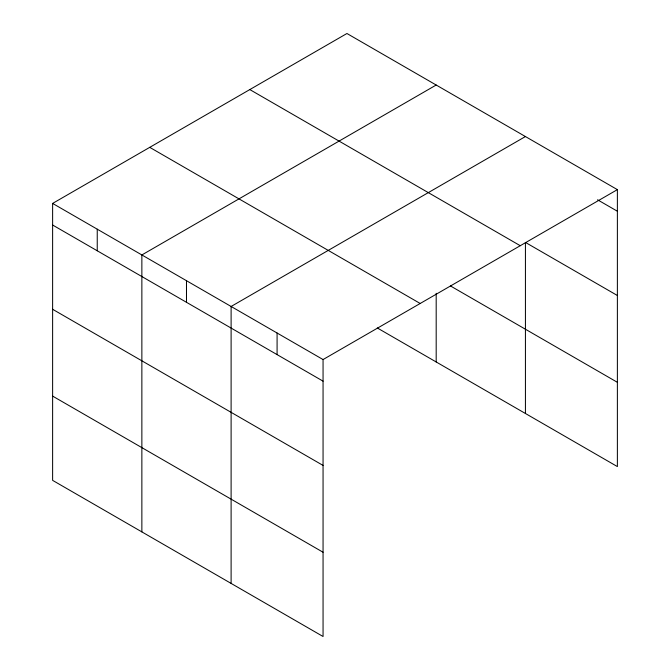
<?xml version="1.0" encoding="UTF-8"?>
<svg xmlns="http://www.w3.org/2000/svg" width="670" height="670" viewBox="0 0 670 670"><rect width="100%" height="100%" fill="white"/><g stroke="black" fill="none" stroke-linecap="round" stroke-linejoin="round"><path stroke-width="1" d="M617.38 189.635L346.943 33.5L52.62 203.42L52.62 480.365L323.057 636.5L323.057 359.555L617.38 189.635L617.38 466.58L377.285 327.957M436.187 85.023L141.864 254.952L141.864 531.888M525.431 136.546L231.108 306.475L231.108 583.411M597.548 199.786L617.38 211.234M617.38 295.495L525.431 242.414L525.431 413.491M249.818 89.579L520.255 245.706M450.466 285.948L617.38 382.31M149.745 147.35L420.182 303.485M52.62 203.42L323.057 359.555M52.62 225.02L323.057 381.155M52.62 309.289L323.057 465.424M52.62 396.104L323.057 552.239M436.187 293.309L436.187 361.967M277.087 333.015L277.087 354.614M186.486 280.713L186.486 302.312M97.242 229.182L97.242 250.781"/></g></svg>
